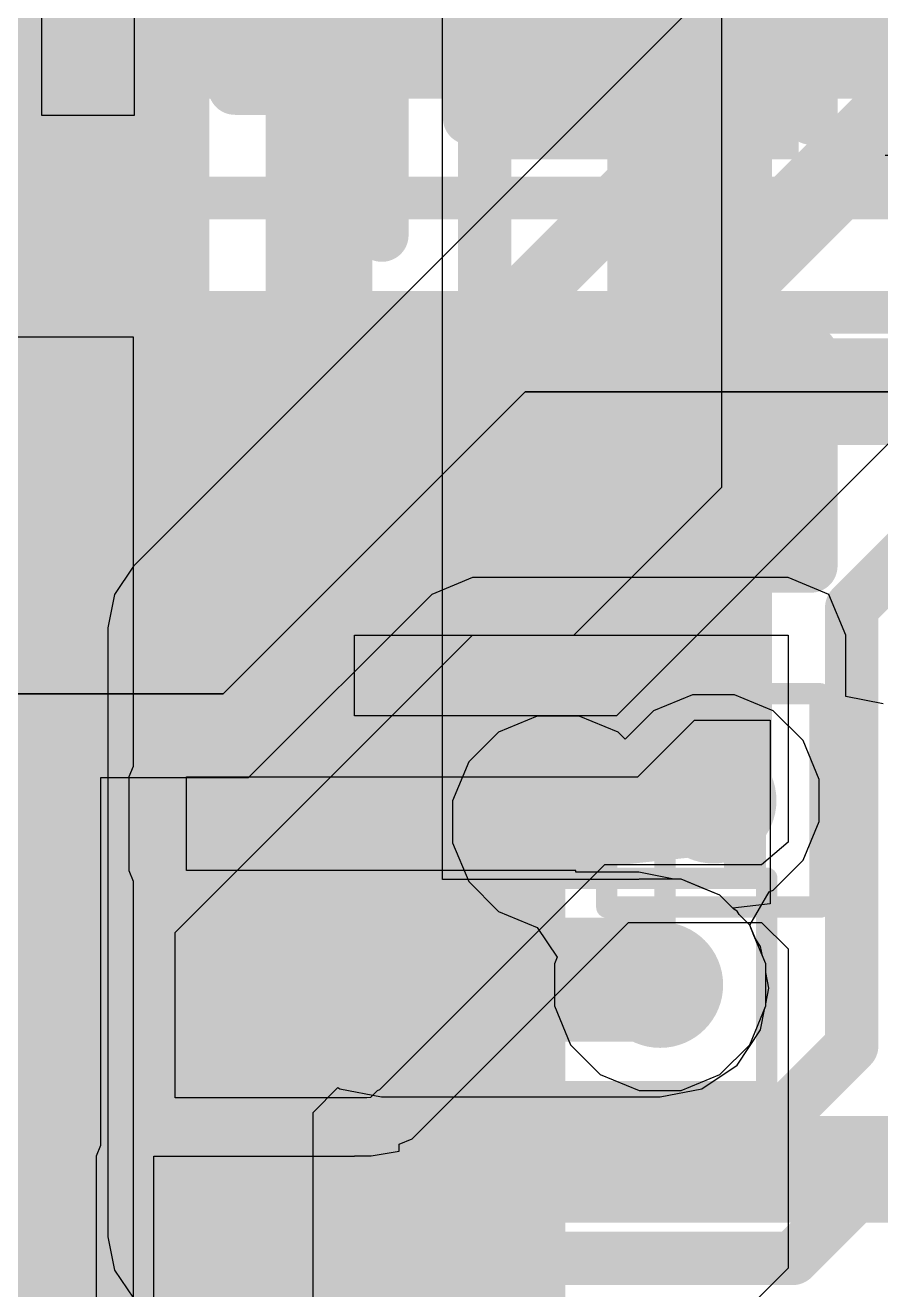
# Model space of a CAD drawing. Header units: inches. Extents: x -6 to 284, y -12 to 154.
# Drawn here: x 42.053 to 44.09, y 0.386 to 3.397 of the extents above; entities that cross this region are included whole.
import ezdxf

# ---------------------------------------------------------------- set-up
doc = ezdxf.new("R2010")
doc.units = ezdxf.units.IN
for name, color, linetype in [('Bottom Layer', 5, 'Continuous'), ('Bottom Overlay', 54, 'Continuous'), ('Bottom Paste', 16, 'Continuous'), ('Bottom Solder', 6, 'Continuous'), ('Drill Drawing', 1, 'Continuous'), ('GND-1', 16, 'Continuous'), ('GND-2', 90, 'Continuous'), ('GND-3', 216, 'Continuous'), ('GND-4', 54, 'Continuous'), ('PWR-1', 156, 'Continuous'), ('PWR-2', 130, 'Continuous'), ('Signal L1', 76, 'Continuous'), ('Signal L2', 6, 'Continuous'), ('Top Layer', 1, 'Continuous'), ('Top Overlay', 2, 'Continuous'), ('Top Paste', 8, 'Continuous'), ('Top Solder', 216, 'Continuous'), ('Via Holes', 16, 'Continuous')]:
    doc.layers.add(name, color=color, linetype=linetype)

# ---------------------------------------------------------------- blocks, each defined once
blk = doc.blocks.new('68_QFN__7_7__B_120')
at = {"layer": 'Bottom Layer'}
for points in [[(-2.815, 2.815), (2.815, 2.815), (2.815, -2.815), (-2.815, -2.815)], [(-3.835, -0.59), (-3.035, -0.59), (-3.035, -0.81), (-3.835, -0.81)], [(-3.835, -0.94), (-3.035, -0.94), (-3.035, -1.16), (-3.835, -1.16)], [(-3.835, -1.29), (-3.035, -1.29), (-3.035, -1.51), (-3.835, -1.51)], [(-3.835, -1.64), (-3.035, -1.64), (-3.035, -1.86), (-3.835, -1.86)], [(-3.835, -1.99), (-3.035, -1.99), (-3.035, -2.21), (-3.835, -2.21)], [(-3.835, -2.34), (-3.035, -2.34), (-3.035, -2.56), (-3.835, -2.56)], [(-3.835, -2.69), (-3.035, -2.69), (-3.035, -2.91), (-3.835, -2.91)], [(-2.69, -3.035), (-2.69, -3.835), (-2.91, -3.835), (-2.91, -3.035)]]:
    blk.add_hatch(color=5, dxfattribs=at).paths.add_polyline_path(points)
at = {"layer": 'Bottom Paste'}
for points in [[(-3.835, -0.59), (-3.035, -0.59), (-3.035, -0.81), (-3.835, -0.81)], [(-3.835, -0.94), (-3.035, -0.94), (-3.035, -1.16), (-3.835, -1.16)], [(-3.835, -1.29), (-3.035, -1.29), (-3.035, -1.51), (-3.835, -1.51)], [(-3.835, -1.64), (-3.035, -1.64), (-3.035, -1.86), (-3.835, -1.86)], [(-3.835, -1.99), (-3.035, -1.99), (-3.035, -2.21), (-3.835, -2.21)], [(-3.835, -2.34), (-3.035, -2.34), (-3.035, -2.56), (-3.835, -2.56)], [(-3.835, -2.69), (-3.035, -2.69), (-3.035, -2.91), (-3.835, -2.91)], [(-2.69, -3.035), (-2.69, -3.835), (-2.91, -3.835), (-2.91, -3.035)]]:
    blk.add_hatch(color=16, dxfattribs=at).paths.add_polyline_path(points)
at = {"layer": 'Bottom Solder'}
for points in [[(-2.9166, 2.9166), (2.9166, 2.9166), (2.9166, -2.9166), (-2.9166, -2.9166)], [(-3.9366, -0.4884), (-2.9334, -0.4884), (-2.9334, -0.9116), (-3.9366, -0.9116)], [(-3.9366, -0.8384), (-2.9334, -0.8384), (-2.9334, -1.2616), (-3.9366, -1.2616)], [(-3.9366, -1.1884), (-2.9334, -1.1884), (-2.9334, -1.6116), (-3.9366, -1.6116)], [(-3.9366, -1.5384), (-2.9334, -1.5384), (-2.9334, -1.9616), (-3.9366, -1.9616)], [(-3.9366, -1.8884), (-2.9334, -1.8884), (-2.9334, -2.3116), (-3.9366, -2.3116)], [(-3.9366, -2.2384), (-2.9334, -2.2384), (-2.9334, -2.6616), (-3.9366, -2.6616)], [(-3.9366, -2.5884), (-2.9334, -2.5884), (-2.9334, -3.0116), (-3.9366, -3.0116)], [(-2.5884, -2.9334), (-2.5884, -3.9366), (-3.0116, -3.9366), (-3.0116, -2.9334)], [(-2.2384, -2.9334), (-2.2384, -3.9366), (-2.6616, -3.9366), (-2.6616, -2.9334)]]:
    blk.add_hatch(color=6, dxfattribs=at).paths.add_polyline_path(points)
at = {"layer": 'Bottom Overlay'}
for points in [[(-4.1148, -2.667, 0.127, 0.127, 0), (-4.1148, -2.921, 0.127, 0.127, 0)], [(-3.9878, -2.794, 0.127, 0.127, 0), (-4.1148, -2.667, 0.127, 0.127, 0)], [(-3.9878, -2.794, 0.127, 0.127, 0), (-4.1148, -2.921, 0.127, 0.127, 0)], [(-3.5, -3.15, 0.127, 0.127, 0), (-3.5, -3.5, 0.127, 0.127, 0)], [(-3.15, -3.5, 0.127, 0.127, 0), (-3.5, -3.5, 0.127, 0.127, 0)]]:
    blk.add_lwpolyline(points, format="xyseb", dxfattribs=at)
for points in [[(-4.1466, -2.667, 0.0635, 0.0635, 1), (-4.0831, -2.667, 0.0635, 0.0635, 1)], [(-4.1466, -2.667, 0.0635, 0.0635, 1), (-4.0831, -2.667, 0.0635, 0.0635, 1)], [(-4.0195, -2.794, 0.0635, 0.0635, 1), (-3.956, -2.794, 0.0635, 0.0635, 1)], [(-4.0195, -2.794, 0.0635, 0.0635, 1), (-3.956, -2.794, 0.0635, 0.0635, 1)], [(-4.1466, -2.921, 0.0635, 0.0635, 1), (-4.0831, -2.921, 0.0635, 0.0635, 1)], [(-4.1466, -2.921, 0.0635, 0.0635, 1), (-4.0831, -2.921, 0.0635, 0.0635, 1)], [(-3.5318, -3.15, 0.0635, 0.0635, 1), (-3.4683, -3.15, 0.0635, 0.0635, 1)], [(-3.5318, -3.5, 0.0635, 0.0635, 1), (-3.4683, -3.5, 0.0635, 0.0635, 1)], [(-3.5318, -3.5, 0.0635, 0.0635, 1), (-3.4683, -3.5, 0.0635, 0.0635, 1)], [(-3.1817, -3.5, 0.0635, 0.0635, 1), (-3.1182, -3.5, 0.0635, 0.0635, 1)]]:
    blk.add_lwpolyline(points, format="xyseb", close=True, dxfattribs=at)
blk = doc.blocks.new('X322524MOB4SI__123')
at = {"layer": 'Top Layer'}
blk.add_hatch(color=1, dxfattribs=at).paths.add_polyline_path([(0.4, 1.45), (1.8, 1.45), (1.8, 0.25), (0.4, 0.25)])
at = {"layer": 'Top Paste'}
blk.add_hatch(color=8, dxfattribs=at).paths.add_polyline_path([(0.4, 1.45), (1.8, 1.45), (1.8, 0.25), (0.4, 0.25)])
at = {"layer": 'Top Solder'}
blk.add_hatch(color=216, dxfattribs=at).paths.add_polyline_path([(0.2984, 1.5516), (1.9016, 1.5516), (1.9016, 0.1484), (0.2984, 0.1484)])
blk = doc.blocks.new('R___0402_203')
at = {"layer": 'Top Layer'}
for points in [[(-0.6985, -0.3175), (-0.6985, 0.3175), (-0.2413, 0.3175), (-0.2413, -0.3175)], [(0.2413, -0.3175), (0.2413, 0.3175), (0.6985, 0.3175), (0.6985, -0.3175)]]:
    blk.add_hatch(color=1, dxfattribs=at).paths.add_polyline_path(points)
at = {"layer": 'Top Paste'}
for points in [[(-0.6985, -0.3175), (-0.6985, 0.3175), (-0.2413, 0.3175), (-0.2413, -0.3175)], [(0.2413, -0.3175), (0.2413, 0.3175), (0.6985, 0.3175), (0.6985, -0.3175)]]:
    blk.add_hatch(color=8, dxfattribs=at).paths.add_polyline_path(points)
at = {"layer": 'Top Solder'}
for points in [[(-0.7535, -0.3725), (-0.7535, 0.3725), (-0.1863, 0.3725), (-0.1863, -0.3725)], [(0.1863, -0.3725), (0.1863, 0.3725), (0.7535, 0.3725), (0.7535, -0.3725)]]:
    blk.add_hatch(color=216, dxfattribs=at).paths.add_polyline_path(points)
at = {"layer": 'Top Overlay'}
for points in [[(-0.7874, 0.4064, 0.127, 0.127, 0), (0.7874, 0.4064, 0.127, 0.127, 0)], [(-0.7874, -0.4064, 0.127, 0.127, 0), (-0.7874, 0.4064, 0.127, 0.127, 0)], [(0.7874, -0.4064, 0.127, 0.127, 0), (0.7874, 0.4064, 0.127, 0.127, 0)], [(-0.7874, -0.4064, 0.127, 0.127, 0), (0.7874, -0.4064, 0.127, 0.127, 0)], [(-0.8128, -0.4318, 0.00323, 0.00323, 0), (0.8128, -0.4318, 0.00323, 0.00323, 0)]]:
    blk.add_lwpolyline(points, format="xyseb", dxfattribs=at)
for points in [[(-0.8191, 0.4064, 0.0635, 0.0635, 1), (-0.7556, 0.4064, 0.0635, 0.0635, 1)], [(-0.8191, 0.4064, 0.0635, 0.0635, 1), (-0.7556, 0.4064, 0.0635, 0.0635, 1)], [(0.7556, 0.4064, 0.0635, 0.0635, 1), (0.8191, 0.4064, 0.0635, 0.0635, 1)], [(0.7556, 0.4064, 0.0635, 0.0635, 1), (0.8191, 0.4064, 0.0635, 0.0635, 1)], [(-0.8191, -0.4064, 0.0635, 0.0635, 1), (-0.7556, -0.4064, 0.0635, 0.0635, 1)], [(-0.8191, -0.4064, 0.0635, 0.0635, 1), (-0.7556, -0.4064, 0.0635, 0.0635, 1)], [(0.7556, -0.4064, 0.0635, 0.0635, 1), (0.8191, -0.4064, 0.0635, 0.0635, 1)], [(0.7556, -0.4064, 0.0635, 0.0635, 1), (0.8191, -0.4064, 0.0635, 0.0635, 1)], [(-0.8136, -0.4318, 0.00161, 0.00161, 1), (-0.812, -0.4318, 0.00161, 0.00161, 1)], [(0.812, -0.4318, 0.00161, 0.00161, 1), (0.8136, -0.4318, 0.00161, 0.00161, 1)]]:
    blk.add_lwpolyline(points, format="xyseb", close=True, dxfattribs=at)
blk = doc.blocks.new('C___0402_379')
at = {"layer": 'Top Layer'}
for points in [[(-0.6985, -0.3175), (-0.6985, 0.3175), (-0.2413, 0.3175), (-0.2413, -0.3175)], [(0.2413, -0.3175), (0.2413, 0.3175), (0.6985, 0.3175), (0.6985, -0.3175)]]:
    blk.add_hatch(color=1, dxfattribs=at).paths.add_polyline_path(points)
at = {"layer": 'Top Paste'}
for points in [[(-0.6985, -0.3175), (-0.6985, 0.3175), (-0.2413, 0.3175), (-0.2413, -0.3175)], [(0.2413, -0.3175), (0.2413, 0.3175), (0.6985, 0.3175), (0.6985, -0.3175)]]:
    blk.add_hatch(color=8, dxfattribs=at).paths.add_polyline_path(points)
at = {"layer": 'Top Solder'}
for points in [[(-0.7585, -0.3775), (-0.7585, 0.3775), (-0.1813, 0.3775), (-0.1813, -0.3775)], [(0.1813, -0.3775), (0.1813, 0.3775), (0.7585, 0.3775), (0.7585, -0.3775)]]:
    blk.add_hatch(color=216, dxfattribs=at).paths.add_polyline_path(points)
at = {"layer": 'Top Overlay'}
for points in [[(-0.7874, 0.4064, 0.127, 0.127, 0), (-0.7874, -0.4064, 0.127, 0.127, 0)], [(-0.7874, 0.4064, 0.127, 0.127, 0), (-0.2794, 0.4064, 0.127, 0.127, 0)], [(0.2794, 0.4064, 0.127, 0.127, 0), (0.7874, 0.4064, 0.127, 0.127, 0)], [(0.7874, 0.4064, 0.127, 0.127, 0), (0.7874, -0.4064, 0.127, 0.127, 0)], [(-0.7874, -0.4064, 0.127, 0.127, 0), (-0.2794, -0.4064, 0.127, 0.127, 0)], [(0.2794, -0.4064, 0.127, 0.127, 0), (0.7874, -0.4064, 0.127, 0.127, 0)]]:
    blk.add_lwpolyline(points, format="xyseb", dxfattribs=at)
for points in [[(-0.8191, 0.4064, 0.0635, 0.0635, 1), (-0.7556, 0.4064, 0.0635, 0.0635, 1)], [(-0.8191, 0.4064, 0.0635, 0.0635, 1), (-0.7556, 0.4064, 0.0635, 0.0635, 1)], [(-0.3111, 0.4064, 0.0635, 0.0635, 1), (-0.2477, 0.4064, 0.0635, 0.0635, 1)], [(0.2477, 0.4064, 0.0635, 0.0635, 1), (0.3111, 0.4064, 0.0635, 0.0635, 1)], [(0.7556, 0.4064, 0.0635, 0.0635, 1), (0.8191, 0.4064, 0.0635, 0.0635, 1)], [(0.7556, 0.4064, 0.0635, 0.0635, 1), (0.8191, 0.4064, 0.0635, 0.0635, 1)], [(-0.8191, -0.4064, 0.0635, 0.0635, 1), (-0.7556, -0.4064, 0.0635, 0.0635, 1)], [(-0.8191, -0.4064, 0.0635, 0.0635, 1), (-0.7556, -0.4064, 0.0635, 0.0635, 1)], [(-0.3111, -0.4064, 0.0635, 0.0635, 1), (-0.2477, -0.4064, 0.0635, 0.0635, 1)], [(0.2477, -0.4064, 0.0635, 0.0635, 1), (0.3111, -0.4064, 0.0635, 0.0635, 1)], [(0.7556, -0.4064, 0.0635, 0.0635, 1), (0.8191, -0.4064, 0.0635, 0.0635, 1)], [(0.7556, -0.4064, 0.0635, 0.0635, 1), (0.8191, -0.4064, 0.0635, 0.0635, 1)]]:
    blk.add_lwpolyline(points, format="xyseb", close=True, dxfattribs=at)
blk = doc.blocks.new('C___0402_469')
at = {"layer": 'Top Layer'}
for points in [[(-0.6985, -0.3175), (-0.6985, 0.3175), (-0.2413, 0.3175), (-0.2413, -0.3175)], [(0.2413, -0.3175), (0.2413, 0.3175), (0.6985, 0.3175), (0.6985, -0.3175)]]:
    blk.add_hatch(color=1, dxfattribs=at).paths.add_polyline_path(points)
at = {"layer": 'Top Paste'}
for points in [[(-0.6985, -0.3175), (-0.6985, 0.3175), (-0.2413, 0.3175), (-0.2413, -0.3175)], [(0.2413, -0.3175), (0.2413, 0.3175), (0.6985, 0.3175), (0.6985, -0.3175)]]:
    blk.add_hatch(color=8, dxfattribs=at).paths.add_polyline_path(points)
at = {"layer": 'Top Solder'}
for points in [[(-0.7585, -0.3775), (-0.7585, 0.3775), (-0.1813, 0.3775), (-0.1813, -0.3775)], [(0.1813, -0.3775), (0.1813, 0.3775), (0.7585, 0.3775), (0.7585, -0.3775)]]:
    blk.add_hatch(color=216, dxfattribs=at).paths.add_polyline_path(points)
at = {"layer": 'Top Overlay'}
for points in [[(-0.7874, -0.4064, 0.127, 0.127, 0), (-0.7874, 0.4064, 0.127, 0.127, 0)], [(-0.7874, 0.4064, 0.127, 0.127, 0), (-0.2794, 0.4064, 0.127, 0.127, 0)], [(0.2794, 0.4064, 0.127, 0.127, 0), (0.7874, 0.4064, 0.127, 0.127, 0)], [(0.7874, -0.4064, 0.127, 0.127, 0), (0.7874, 0.4064, 0.127, 0.127, 0)], [(-0.7874, -0.4064, 0.127, 0.127, 0), (-0.2794, -0.4064, 0.127, 0.127, 0)], [(0.2794, -0.4064, 0.127, 0.127, 0), (0.7874, -0.4064, 0.127, 0.127, 0)]]:
    blk.add_lwpolyline(points, format="xyseb", dxfattribs=at)
for points in [[(-0.8191, 0.4064, 0.0635, 0.0635, 1), (-0.7556, 0.4064, 0.0635, 0.0635, 1)], [(-0.8191, 0.4064, 0.0635, 0.0635, 1), (-0.7556, 0.4064, 0.0635, 0.0635, 1)], [(-0.3111, 0.4064, 0.0635, 0.0635, 1), (-0.2477, 0.4064, 0.0635, 0.0635, 1)], [(0.2477, 0.4064, 0.0635, 0.0635, 1), (0.3111, 0.4064, 0.0635, 0.0635, 1)], [(0.7556, 0.4064, 0.0635, 0.0635, 1), (0.8191, 0.4064, 0.0635, 0.0635, 1)], [(0.7556, 0.4064, 0.0635, 0.0635, 1), (0.8191, 0.4064, 0.0635, 0.0635, 1)], [(-0.8191, -0.4064, 0.0635, 0.0635, 1), (-0.7556, -0.4064, 0.0635, 0.0635, 1)], [(-0.8191, -0.4064, 0.0635, 0.0635, 1), (-0.7556, -0.4064, 0.0635, 0.0635, 1)], [(-0.3111, -0.4064, 0.0635, 0.0635, 1), (-0.2477, -0.4064, 0.0635, 0.0635, 1)], [(0.2477, -0.4064, 0.0635, 0.0635, 1), (0.3111, -0.4064, 0.0635, 0.0635, 1)], [(0.7556, -0.4064, 0.0635, 0.0635, 1), (0.8191, -0.4064, 0.0635, 0.0635, 1)], [(0.7556, -0.4064, 0.0635, 0.0635, 1), (0.8191, -0.4064, 0.0635, 0.0635, 1)]]:
    blk.add_lwpolyline(points, format="xyseb", close=True, dxfattribs=at)

msp = doc.modelspace()

# ---------------------------------------------------------------- hatches: boundary and pattern name
at = {"layer": 'Bottom Layer'}
msp.add_hatch(color=5, dxfattribs=at).paths.add_polyline_path([(43.7167, 1.3584), (43.8165, 1.3584), (43.8165, 1.742), (43.7167, 1.742)])
h = msp.add_hatch(color=5, dxfattribs=at)
edge = h.paths.add_edge_path()
edge.add_arc((43.6918, 1.5508), 0.15, 0, 360)
h = msp.add_hatch(color=5, dxfattribs=at)
edge = h.paths.add_edge_path()
edge.add_arc((43.3223, 1.5), 0.15, 0, 360)
h = msp.add_hatch(color=5, dxfattribs=at)
edge = h.paths.add_edge_path()
edge.add_arc((43.5648, 1.1117), 0.15, 0, 360)
at = {"layer": 'GND-1'}
h = msp.add_hatch(color=16, dxfattribs=at)
edge = h.paths.add_edge_path()
edge.add_arc((43.6918, 1.5508), 0.15, 0, 360)
h = msp.add_hatch(color=16, dxfattribs=at)
edge = h.paths.add_edge_path()
edge.add_arc((43.3223, 1.5), 0.15, 0, 360)
h = msp.add_hatch(color=16, dxfattribs=at)
edge = h.paths.add_edge_path()
edge.add_arc((43.5648, 1.1117), 0.15, 0, 360)
at = {"layer": 'GND-2'}
h = msp.add_hatch(color=90, dxfattribs=at)
edge = h.paths.add_edge_path()
edge.add_arc((43.6918, 1.5508), 0.15, 0, 360)
h = msp.add_hatch(color=90, dxfattribs=at)
edge = h.paths.add_edge_path()
edge.add_arc((43.3223, 1.5), 0.15, 0, 360)
h = msp.add_hatch(color=90, dxfattribs=at)
edge = h.paths.add_edge_path()
edge.add_arc((43.5648, 1.1117), 0.15, 0, 360)
at = {"layer": 'GND-3'}
h = msp.add_hatch(color=216, dxfattribs=at)
edge = h.paths.add_edge_path()
edge.add_arc((43.6918, 1.5508), 0.15, 0, 360)
h = msp.add_hatch(color=216, dxfattribs=at)
edge = h.paths.add_edge_path()
edge.add_arc((43.3223, 1.5), 0.15, 0, 360)
h = msp.add_hatch(color=216, dxfattribs=at)
edge = h.paths.add_edge_path()
edge.add_arc((43.5648, 1.1117), 0.15, 0, 360)
at = {"layer": 'GND-4'}
h = msp.add_hatch(color=54, dxfattribs=at)
edge = h.paths.add_edge_path()
edge.add_arc((43.6918, 1.5508), 0.15, 0, 360)
h = msp.add_hatch(color=54, dxfattribs=at)
edge = h.paths.add_edge_path()
edge.add_arc((43.3223, 1.5), 0.15, 0, 360)
h = msp.add_hatch(color=54, dxfattribs=at)
edge = h.paths.add_edge_path()
edge.add_arc((43.5648, 1.1117), 0.15, 0, 360)
at = {"layer": 'PWR-1'}
h = msp.add_hatch(color=156, dxfattribs=at)
edge = h.paths.add_edge_path()
edge.add_arc((43.6918, 1.5508), 0.15, 0, 360)
h = msp.add_hatch(color=156, dxfattribs=at)
edge = h.paths.add_edge_path()
edge.add_arc((43.3223, 1.5), 0.15, 0, 360)
h = msp.add_hatch(color=156, dxfattribs=at)
edge = h.paths.add_edge_path()
edge.add_arc((43.5648, 1.1117), 0.15, 0, 360)
at = {"layer": 'PWR-2'}
for points in [[(43.3951, 1.556), (43.6664, 1.556), (43.6664, 2.2182), (43.3951, 2.2182)], [(43.2982, 1.3794), (43.6727, 1.4187), (43.6268, 1.8547), (43.2524, 1.8153)]]:
    msp.add_hatch(color=130, dxfattribs=at).paths.add_polyline_path(points)
h = msp.add_hatch(color=130, dxfattribs=at)
edge = h.paths.add_edge_path()
edge.add_arc((43.6918, 1.5508), 0.15, 0, 360)
h = msp.add_hatch(color=130, dxfattribs=at)
edge = h.paths.add_edge_path()
edge.add_arc((43.3223, 1.5), 0.15, 0, 360)
h = msp.add_hatch(color=130, dxfattribs=at)
edge = h.paths.add_edge_path()
edge.add_arc((43.5648, 1.1117), 0.15, 0, 360)
at = {"layer": 'Signal L1'}
h = msp.add_hatch(color=76, dxfattribs=at)
edge = h.paths.add_edge_path()
edge.add_arc((43.6918, 1.5508), 0.15, 0, 360)
h = msp.add_hatch(color=76, dxfattribs=at)
edge = h.paths.add_edge_path()
edge.add_arc((43.3223, 1.5), 0.15, 0, 360)
h = msp.add_hatch(color=76, dxfattribs=at)
edge = h.paths.add_edge_path()
edge.add_arc((43.5648, 1.1117), 0.15, 0, 360)
at = {"layer": 'Signal L2'}
h = msp.add_hatch(color=6, dxfattribs=at)
edge = h.paths.add_edge_path()
edge.add_arc((43.6918, 1.5508), 0.15, 0, 360)
h = msp.add_hatch(color=6, dxfattribs=at)
edge = h.paths.add_edge_path()
edge.add_arc((43.3223, 1.5), 0.15, 0, 360)
h = msp.add_hatch(color=6, dxfattribs=at)
edge = h.paths.add_edge_path()
edge.add_arc((43.5648, 1.1117), 0.15, 0, 360)
at = {"layer": 'Top Layer'}
h = msp.add_hatch(color=1, dxfattribs=at)
edge = h.paths.add_edge_path()
edge.add_arc((43.6918, 1.5508), 0.15, 0, 360)
h = msp.add_hatch(color=1, dxfattribs=at)
edge = h.paths.add_edge_path()
edge.add_arc((43.3223, 1.5), 0.15, 0, 360)
h = msp.add_hatch(color=1, dxfattribs=at)
edge = h.paths.add_edge_path()
edge.add_arc((43.5648, 1.1117), 0.15, 0, 360)
at = {"layer": 'Via Holes'}
h = msp.add_hatch(color=7, dxfattribs=at)
edge = h.paths.add_edge_path()
edge.add_arc((43.6918, 1.5508), 0.075, 0, 360)
h = msp.add_hatch(color=7, dxfattribs=at)
edge = h.paths.add_edge_path()
edge.add_arc((43.3223, 1.5), 0.075, 0, 360)
h = msp.add_hatch(color=7, dxfattribs=at)
edge = h.paths.add_edge_path()
edge.add_arc((43.5648, 1.1117), 0.075, 0, 360)

# ---------------------------------------------------------------- linework, layer by layer
at = {"layer": 'Bottom Layer'}
for p, q in [((43.7114, 2.2964), (43.7114, 4.0233)), ((42.3122, 3.6031), (42.3122, 3.1818)), ((42.0922, 3.1818), (42.0922, 3.5822)), ((42.3122, 3.1818), (42.0922, 3.1818)), ((40.5652, 2.6548), (42.3102, 2.6548)), ((42.3102, 2.6548), (42.3102, 1.632)), ((44.1192, 2.411), (43.4607, 1.7524)), ((43.3592, 1.9442), (43.7114, 2.2964)), ((42.8372, 1.7524), (42.8372, 1.9442)), ((42.8372, 1.9442), (43.3592, 1.9442)), ((43.4607, 1.7524), (42.8372, 1.7524)), ((43.5113, 1.6068), (43.6465, 1.742)), ((43.6465, 1.742), (43.8267, 1.742)), ((43.8267, 1.742), (43.8267, 1.3045)), ((42.3102, 1.632), (42.2998, 1.6068)), ((42.2998, 1.6068), (42.2998, 1.5795)), ((42.4373, 1.5795), (42.4373, 1.6068)), ((42.4373, 1.6068), (43.5113, 1.6068)), ((42.2998, 1.5795), (42.2998, 1.5794)), ((42.2998, 1.5794), (42.2998, 1.4111)), ((42.4372, 1.5794), (42.4373, 1.5795)), ((42.4372, 1.4111), (42.4372, 1.5794)), ((42.2998, 1.4111), (42.2998, 1.4111)), ((42.2998, 1.4111), (42.2998, 1.3838)), ((42.4372, 1.3838), (42.4372, 1.4111)), ((42.4372, 1.4111), (42.4372, 1.4111)), ((42.2998, 1.3838), (42.3102, 1.3585)), ((42.3102, 1.3585), (42.3102, 0.9098)), ((43.3642, 1.3838), (42.4372, 1.3838)), ((43.3642, 1.3799), (43.3642, 1.3838)), ((43.514, 1.3799), (43.3642, 1.3799)), ((43.5972, 1.3633), (43.514, 1.3799)), ((43.6148, 1.3633), (43.5972, 1.3633)), ((43.7073, 1.325), (43.6148, 1.3633)), ((43.7378, 1.2945), (43.7073, 1.325)), ((43.8267, 1.3045), (43.7378, 1.2945)), ((42.3102, 0.9098), (42.3102, -0.1179))]:
    msp.add_line(p, q, dxfattribs=at)
for points in [[(43.1467, 2.5933, 0.127, 0.127, 0), (43.1467, 4.1516, 0.127, 0.127, 0)], [(43.5026, 2.3648, 0.127, 0.127, 0), (43.5026, 4.0892, 0.127, 0.127, 0)], [(42.2487, 3.2283, 0.127, 0.127, 0), (42.2487, 3.6499, 0.127, 0.127, 0)], [(42.2022, 3.1818, 0.127, 0.127, 0), (42.2487, 3.2283, 0.127, 0.127, 0)], [(43.1002, 2.5468, 0.127, 0.127, 0), (43.1467, 2.5933, 0.127, 0.127, 0)], [(42.8372, 2.5468, 0.127, 0.127, 0), (43.1002, 2.5468, 0.127, 0.127, 0)], [(44.021, 2.0101, 0.127, 0.127, 0), (44.4547, 2.4438, 0.127, 0.127, 0)], [(43.3462, 2.2085, 0.127, 0.127, 0), (43.5026, 2.3648, 0.127, 0.127, 0)], [(42.8372, 2.1968, 0.127, 0.127, 0), (42.8489, 2.2085, 0.127, 0.127, 0)], [(42.8489, 2.2085, 0.127, 0.127, 0), (43.3462, 2.2085, 0.127, 0.127, 0)], [(44.021, 0.9662, 0.127, 0.127, 0), (44.021, 2.0101, 0.127, 0.127, 0)], [(42.8372, 1.1468, 0.2032, 0.2032, 0), (43.514, 1.1468, 0.2032, 0.2032, 0)], [(43.8262, 0.7714, 0.127, 0.127, 0), (44.021, 0.9662, 0.127, 0.127, 0)], [(43.8805, 0.4604, 0.127, 0.127, 0), (44.2587, 0.8386, 0.127, 0.127, 0)], [(42.8372, 0.7714, 0.127, 0.127, 0), (43.8262, 0.7714, 0.127, 0.127, 0)], [(42.8414, 0.4604, 0.127, 0.127, 0), (43.8805, 0.4604, 0.127, 0.127, 0)]]:
    msp.add_lwpolyline(points, format="xyseb", dxfattribs=at)
for points in [[(42.217, 3.2283, 0.0635, 0.0635, 1), (42.2805, 3.2283, 0.0635, 0.0635, 1)], [(42.217, 3.2283, 0.0635, 0.0635, 1), (42.2805, 3.2283, 0.0635, 0.0635, 1)], [(42.1705, 3.1818, 0.0635, 0.0635, 1), (42.234, 3.1818, 0.0635, 0.0635, 1)], [(43.115, 2.5933, 0.0635, 0.0635, 1), (43.1785, 2.5933, 0.0635, 0.0635, 1)], [(43.115, 2.5933, 0.0635, 0.0635, 1), (43.1785, 2.5933, 0.0635, 0.0635, 1)], [(42.8055, 2.5468, 0.0635, 0.0635, 1), (42.869, 2.5468, 0.0635, 0.0635, 1)], [(43.0685, 2.5468, 0.0635, 0.0635, 1), (43.132, 2.5468, 0.0635, 0.0635, 1)], [(43.0685, 2.5468, 0.0635, 0.0635, 1), (43.132, 2.5468, 0.0635, 0.0635, 1)], [(43.4708, 2.3648, 0.0635, 0.0635, 1), (43.5343, 2.3648, 0.0635, 0.0635, 1)], [(43.4708, 2.3648, 0.0635, 0.0635, 1), (43.5343, 2.3648, 0.0635, 0.0635, 1)], [(42.8055, 2.1968, 0.0635, 0.0635, 1), (42.869, 2.1968, 0.0635, 0.0635, 1)], [(42.8172, 2.2085, 0.0635, 0.0635, 1), (42.8807, 2.2085, 0.0635, 0.0635, 1)], [(42.8172, 2.2085, 0.0635, 0.0635, 1), (42.8807, 2.2085, 0.0635, 0.0635, 1)], [(43.3145, 2.2085, 0.0635, 0.0635, 1), (43.378, 2.2085, 0.0635, 0.0635, 1)], [(43.3145, 2.2085, 0.0635, 0.0635, 1), (43.378, 2.2085, 0.0635, 0.0635, 1)], [(43.9892, 2.0101, 0.0635, 0.0635, 1), (44.0527, 2.0101, 0.0635, 0.0635, 1)], [(43.9892, 2.0101, 0.0635, 0.0635, 1), (44.0527, 2.0101, 0.0635, 0.0635, 1)], [(42.7864, 1.1468, 0.1016, 0.1016, 1), (42.888, 1.1468, 0.1016, 0.1016, 1)], [(43.4632, 1.1468, 0.1016, 0.1016, 1), (43.5648, 1.1468, 0.1016, 0.1016, 1)], [(43.9892, 0.9662, 0.0635, 0.0635, 1), (44.0527, 0.9662, 0.0635, 0.0635, 1)], [(43.9892, 0.9662, 0.0635, 0.0635, 1), (44.0527, 0.9662, 0.0635, 0.0635, 1)], [(42.8055, 0.7714, 0.0635, 0.0635, 1), (42.869, 0.7714, 0.0635, 0.0635, 1)], [(43.7944, 0.7714, 0.0635, 0.0635, 1), (43.8579, 0.7714, 0.0635, 0.0635, 1)], [(43.7944, 0.7714, 0.0635, 0.0635, 1), (43.8579, 0.7714, 0.0635, 0.0635, 1)], [(42.8097, 0.4604, 0.0635, 0.0635, 1), (42.8732, 0.4604, 0.0635, 0.0635, 1)], [(43.8488, 0.4604, 0.0635, 0.0635, 1), (43.9123, 0.4604, 0.0635, 0.0635, 1)], [(43.8488, 0.4604, 0.0635, 0.0635, 1), (43.9123, 0.4604, 0.0635, 0.0635, 1)]]:
    msp.add_lwpolyline(points, format="xyseb", close=True, dxfattribs=at)
at = {"layer": 'Drill Drawing'}
for points in [[(43.4378, 1.8048, 0.0508, 0.0508, 0), (43.9458, 1.8048, 0.0508, 0.0508, 0)], [(43.4378, 1.2968, 0.0508, 0.0508, 0), (43.4378, 1.8048, 0.0508, 0.0508, 0)], [(43.9458, 1.2968, 0.0508, 0.0508, 0), (43.9458, 1.8048, 0.0508, 0.0508, 0)], [(43.0683, 1.754, 0.0508, 0.0508, 0), (43.5763, 1.754, 0.0508, 0.0508, 0)], [(43.0683, 1.246, 0.0508, 0.0508, 0), (43.0683, 1.754, 0.0508, 0.0508, 0)], [(43.5763, 1.246, 0.0508, 0.0508, 0), (43.5763, 1.754, 0.0508, 0.0508, 0)], [(43.3108, 1.3657, 0.0508, 0.0508, 0), (43.8188, 1.3657, 0.0508, 0.0508, 0)], [(43.3108, 0.8577, 0.0508, 0.0508, 0), (43.3108, 1.3657, 0.0508, 0.0508, 0)], [(43.8188, 0.8577, 0.0508, 0.0508, 0), (43.8188, 1.3657, 0.0508, 0.0508, 0)], [(43.4378, 1.2968, 0.0508, 0.0508, 0), (43.9458, 1.2968, 0.0508, 0.0508, 0)], [(43.0683, 1.246, 0.0508, 0.0508, 0), (43.5763, 1.246, 0.0508, 0.0508, 0)], [(43.3108, 0.8577, 0.0508, 0.0508, 0), (43.8188, 0.8577, 0.0508, 0.0508, 0)]]:
    msp.add_lwpolyline(points, format="xyseb", dxfattribs=at)
for points in [[(43.4251, 1.8048, 0.0254, 0.0254, 1), (43.4505, 1.8048, 0.0254, 0.0254, 1)], [(43.4251, 1.8048, 0.0254, 0.0254, 1), (43.4505, 1.8048, 0.0254, 0.0254, 1)], [(43.9331, 1.8048, 0.0254, 0.0254, 1), (43.9585, 1.8048, 0.0254, 0.0254, 1)], [(43.9331, 1.8048, 0.0254, 0.0254, 1), (43.9585, 1.8048, 0.0254, 0.0254, 1)], [(43.0556, 1.754, 0.0254, 0.0254, 1), (43.081, 1.754, 0.0254, 0.0254, 1)], [(43.0556, 1.754, 0.0254, 0.0254, 1), (43.081, 1.754, 0.0254, 0.0254, 1)], [(43.5636, 1.754, 0.0254, 0.0254, 1), (43.589, 1.754, 0.0254, 0.0254, 1)], [(43.5636, 1.754, 0.0254, 0.0254, 1), (43.589, 1.754, 0.0254, 0.0254, 1)], [(43.2981, 1.3657, 0.0254, 0.0254, 1), (43.3235, 1.3657, 0.0254, 0.0254, 1)], [(43.2981, 1.3657, 0.0254, 0.0254, 1), (43.3235, 1.3657, 0.0254, 0.0254, 1)], [(43.8061, 1.3657, 0.0254, 0.0254, 1), (43.8315, 1.3657, 0.0254, 0.0254, 1)], [(43.8061, 1.3657, 0.0254, 0.0254, 1), (43.8315, 1.3657, 0.0254, 0.0254, 1)], [(43.4251, 1.2968, 0.0254, 0.0254, 1), (43.4505, 1.2968, 0.0254, 0.0254, 1)], [(43.4251, 1.2968, 0.0254, 0.0254, 1), (43.4505, 1.2968, 0.0254, 0.0254, 1)], [(43.9331, 1.2968, 0.0254, 0.0254, 1), (43.9585, 1.2968, 0.0254, 0.0254, 1)], [(43.9331, 1.2968, 0.0254, 0.0254, 1), (43.9585, 1.2968, 0.0254, 0.0254, 1)], [(43.0556, 1.246, 0.0254, 0.0254, 1), (43.081, 1.246, 0.0254, 0.0254, 1)], [(43.0556, 1.246, 0.0254, 0.0254, 1), (43.081, 1.246, 0.0254, 0.0254, 1)], [(43.5636, 1.246, 0.0254, 0.0254, 1), (43.589, 1.246, 0.0254, 0.0254, 1)], [(43.5636, 1.246, 0.0254, 0.0254, 1), (43.589, 1.246, 0.0254, 0.0254, 1)], [(43.2981, 0.8577, 0.0254, 0.0254, 1), (43.3235, 0.8577, 0.0254, 0.0254, 1)], [(43.2981, 0.8577, 0.0254, 0.0254, 1), (43.3235, 0.8577, 0.0254, 0.0254, 1)], [(43.8061, 0.8577, 0.0254, 0.0254, 1), (43.8315, 0.8577, 0.0254, 0.0254, 1)], [(43.8061, 0.8577, 0.0254, 0.0254, 1), (43.8315, 0.8577, 0.0254, 0.0254, 1)]]:
    msp.add_lwpolyline(points, format="xyseb", close=True, dxfattribs=at)
at = {"layer": 'GND-1'}
for p, q in [((43.6417, 1.8024), (43.5493, 1.7641)), ((43.7418, 1.8024), (43.6417, 1.8024)), ((43.8343, 1.7641), (43.7418, 1.8024)), ((43.2722, 1.7516), (43.1797, 1.7133)), ((43.3723, 1.7516), (43.2722, 1.7516)), ((43.4648, 1.7133), (43.3723, 1.7516)), ((43.5493, 1.7641), (43.4816, 1.6964)), ((43.9051, 1.6933), (43.8343, 1.7641)), ((43.1797, 1.7133), (43.109, 1.6425)), ((43.4816, 1.6964), (43.4648, 1.7133)), ((43.9434, 1.6008), (43.9051, 1.6933)), ((43.109, 1.6425), (43.0707, 1.55)), ((43.9434, 1.5007), (43.9434, 1.6008)), ((43.0707, 1.55), (43.0707, 1.4499)), ((43.9051, 1.4083), (43.9434, 1.5007)), ((43.0707, 1.4499), (43.109, 1.3575)), ((43.8343, 1.3375), (43.9051, 1.4083)), ((43.109, 1.3575), (43.1797, 1.2867)), ((43.7781, 1.2542), (43.8246, 1.3335)), ((43.8246, 1.3335), (43.8343, 1.3375)), ((43.1797, 1.2867), (43.2722, 1.2484)), ((43.2722, 1.2484), (43.3197, 1.1774)), ((43.7883, 1.2295), (43.7781, 1.2542)), ((43.8164, 1.1618), (43.7883, 1.2295)), ((43.3197, 1.1774), (43.3132, 1.1618)), ((43.3132, 1.1618), (43.3132, 1.0617)), ((43.8164, 1.0617), (43.8164, 1.1618)), ((43.3132, 1.0617), (43.3515, 0.9692)), ((43.7781, 0.9692), (43.8164, 1.0617)), ((43.3515, 0.9692), (43.4223, 0.8984)), ((43.7073, 0.8984), (43.7781, 0.9692)), ((43.4223, 0.8984), (43.5147, 0.8601)), ((43.6148, 0.8601), (43.7073, 0.8984)), ((43.5147, 0.8601), (43.6148, 0.8601))]:
    msp.add_line(p, q, dxfattribs=at)
at = {"layer": 'GND-2'}
for p, q in [((43.6417, 1.8024), (43.5493, 1.7641)), ((43.7418, 1.8024), (43.6417, 1.8024)), ((43.8343, 1.7641), (43.7418, 1.8024)), ((43.2722, 1.7516), (43.1797, 1.7133)), ((43.3723, 1.7516), (43.2722, 1.7516)), ((43.4648, 1.7133), (43.3723, 1.7516)), ((43.5493, 1.7641), (43.4816, 1.6964)), ((43.9051, 1.6933), (43.8343, 1.7641)), ((43.1797, 1.7133), (43.109, 1.6425)), ((43.4816, 1.6964), (43.4648, 1.7133)), ((43.9434, 1.6008), (43.9051, 1.6933)), ((43.109, 1.6425), (43.0707, 1.55)), ((43.9434, 1.5007), (43.9434, 1.6008)), ((43.0707, 1.55), (43.0707, 1.4499)), ((43.9051, 1.4083), (43.9434, 1.5007)), ((43.0707, 1.4499), (43.109, 1.3575)), ((43.8343, 1.3375), (43.9051, 1.4083)), ((43.109, 1.3575), (43.1797, 1.2867)), ((43.7781, 1.2542), (43.8246, 1.3335)), ((43.8246, 1.3335), (43.8343, 1.3375)), ((43.1797, 1.2867), (43.2722, 1.2484)), ((43.2722, 1.2484), (43.3197, 1.1774)), ((43.7883, 1.2295), (43.7781, 1.2542)), ((43.8164, 1.1618), (43.7883, 1.2295)), ((43.3197, 1.1774), (43.3132, 1.1618)), ((43.3132, 1.1618), (43.3132, 1.0617)), ((43.8164, 1.0617), (43.8164, 1.1618)), ((43.3132, 1.0617), (43.3515, 0.9692)), ((43.7781, 0.9692), (43.8164, 1.0617)), ((43.3515, 0.9692), (43.4223, 0.8984)), ((43.7073, 0.8984), (43.7781, 0.9692)), ((43.4223, 0.8984), (43.5147, 0.8601)), ((43.6148, 0.8601), (43.7073, 0.8984)), ((43.5147, 0.8601), (43.6148, 0.8601))]:
    msp.add_line(p, q, dxfattribs=at)
at = {"layer": 'GND-3'}
for p, q in [((43.6417, 1.8024), (43.5493, 1.7641)), ((43.7418, 1.8024), (43.6417, 1.8024)), ((43.8343, 1.7641), (43.7418, 1.8024)), ((43.2722, 1.7516), (43.1797, 1.7133)), ((43.3723, 1.7516), (43.2722, 1.7516)), ((43.4648, 1.7133), (43.3723, 1.7516)), ((43.5493, 1.7641), (43.4816, 1.6964)), ((43.9051, 1.6933), (43.8343, 1.7641)), ((43.1797, 1.7133), (43.109, 1.6425)), ((43.4816, 1.6964), (43.4648, 1.7133)), ((43.9434, 1.6008), (43.9051, 1.6933)), ((43.109, 1.6425), (43.0707, 1.55)), ((43.9434, 1.5007), (43.9434, 1.6008)), ((43.0707, 1.55), (43.0707, 1.4499)), ((43.9051, 1.4083), (43.9434, 1.5007)), ((43.0707, 1.4499), (43.109, 1.3575)), ((43.8343, 1.3375), (43.9051, 1.4083)), ((43.109, 1.3575), (43.1797, 1.2867)), ((43.7781, 1.2542), (43.8246, 1.3335)), ((43.8246, 1.3335), (43.8343, 1.3375)), ((43.1797, 1.2867), (43.2722, 1.2484)), ((43.2722, 1.2484), (43.3197, 1.1774)), ((43.7883, 1.2295), (43.7781, 1.2542)), ((43.8164, 1.1618), (43.7883, 1.2295)), ((43.3197, 1.1774), (43.3132, 1.1618)), ((43.3132, 1.1618), (43.3132, 1.0617)), ((43.8164, 1.0617), (43.8164, 1.1618)), ((43.3132, 1.0617), (43.3515, 0.9692)), ((43.7781, 0.9692), (43.8164, 1.0617)), ((43.3515, 0.9692), (43.4223, 0.8984)), ((43.7073, 0.8984), (43.7781, 0.9692)), ((43.4223, 0.8984), (43.5147, 0.8601)), ((43.6148, 0.8601), (43.7073, 0.8984)), ((43.5147, 0.8601), (43.6148, 0.8601))]:
    msp.add_line(p, q, dxfattribs=at)
at = {"layer": 'GND-4'}
for p, q in [((43.6417, 1.8024), (43.5493, 1.7641)), ((43.7418, 1.8024), (43.6417, 1.8024)), ((43.8343, 1.7641), (43.7418, 1.8024)), ((43.2722, 1.7516), (43.1797, 1.7133)), ((43.3723, 1.7516), (43.2722, 1.7516)), ((43.4648, 1.7133), (43.3723, 1.7516)), ((43.5493, 1.7641), (43.4816, 1.6964)), ((43.9051, 1.6933), (43.8343, 1.7641)), ((43.1797, 1.7133), (43.109, 1.6425)), ((43.4816, 1.6964), (43.4648, 1.7133)), ((43.9434, 1.6008), (43.9051, 1.6933)), ((43.109, 1.6425), (43.0707, 1.55)), ((43.9434, 1.5007), (43.9434, 1.6008)), ((43.0707, 1.55), (43.0707, 1.4499)), ((43.9051, 1.4083), (43.9434, 1.5007)), ((43.0707, 1.4499), (43.109, 1.3575)), ((43.8343, 1.3375), (43.9051, 1.4083)), ((43.109, 1.3575), (43.1797, 1.2867)), ((43.7781, 1.2542), (43.8246, 1.3335)), ((43.8246, 1.3335), (43.8343, 1.3375)), ((43.1797, 1.2867), (43.2722, 1.2484)), ((43.2722, 1.2484), (43.3197, 1.1774)), ((43.7883, 1.2295), (43.7781, 1.2542)), ((43.8164, 1.1618), (43.7883, 1.2295)), ((43.3197, 1.1774), (43.3132, 1.1618)), ((43.3132, 1.1618), (43.3132, 1.0617)), ((43.8164, 1.0617), (43.8164, 1.1618)), ((43.3132, 1.0617), (43.3515, 0.9692)), ((43.7781, 0.9692), (43.8164, 1.0617)), ((43.3515, 0.9692), (43.4223, 0.8984)), ((43.7073, 0.8984), (43.7781, 0.9692)), ((43.4223, 0.8984), (43.5147, 0.8601)), ((43.6148, 0.8601), (43.7073, 0.8984)), ((43.5147, 0.8601), (43.6148, 0.8601))]:
    msp.add_line(p, q, dxfattribs=at)
at = {"layer": 'PWR-1'}
for p, q in [((45.1726, 4.9708), (42.3105, 2.1087)), ((42.3105, 2.1087), (42.2656, 2.0415)), ((42.2656, 2.0415), (42.2499, 1.9622)), ((42.2499, 1.9622), (42.2499, 1.9622)), ((42.2499, 1.9622), (42.2499, 0.5121)), ((42.2499, 0.5121), (42.2499, 0.5121)), ((42.2499, 0.5121), (42.2656, 0.4328)), ((42.2656, 0.4328), (42.3105, 0.3656))]:
    msp.add_line(p, q, dxfattribs=at)
for points in [[(42.457, 1.9622, 0.1524, 0.1524, 0), (45.4215, 4.9266, 0.1524, 0.1524, 0)], [(42.8214, 1.8768, 0.2032, 0.2032, 0), (45.7781, 4.8335, 0.2032, 0.2032, 0)], [(42.457, 0.5121, 0.1524, 0.1524, 0), (42.457, 1.9622, 0.1524, 0.1524, 0)], [(42.8214, 1.3635, 0.2032, 0.2032, 0), (42.8214, 1.8768, 0.2032, 0.2032, 0)], [(42.8214, 1.3635, 0.2032, 0.2032, 0), (43.0478, 1.1371, 0.2032, 0.2032, 0)], [(43.0478, 1.1371, 0.2032, 0.2032, 0), (43.514, 1.1371, 0.2032, 0.2032, 0)], [(42.457, 0.5121, 0.1524, 0.1524, 0), (42.8642, 0.105, 0.1524, 0.1524, 0)]]:
    msp.add_lwpolyline(points, format="xyseb", dxfattribs=at)
for points in [[(42.4189, 1.9622, 0.0762, 0.0762, 1), (42.4951, 1.9622, 0.0762, 0.0762, 1)], [(42.4189, 1.9622, 0.0762, 0.0762, 1), (42.4951, 1.9622, 0.0762, 0.0762, 1)], [(42.7706, 1.8768, 0.1016, 0.1016, 1), (42.8722, 1.8768, 0.1016, 0.1016, 1)], [(42.7706, 1.8768, 0.1016, 0.1016, 1), (42.8722, 1.8768, 0.1016, 0.1016, 1)], [(42.7706, 1.3635, 0.1016, 0.1016, 1), (42.8722, 1.3635, 0.1016, 0.1016, 1)], [(42.7706, 1.3635, 0.1016, 0.1016, 1), (42.8722, 1.3635, 0.1016, 0.1016, 1)], [(42.997, 1.1371, 0.1016, 0.1016, 1), (43.0986, 1.1371, 0.1016, 0.1016, 1)], [(42.997, 1.1371, 0.1016, 0.1016, 1), (43.0986, 1.1371, 0.1016, 0.1016, 1)], [(43.4632, 1.1371, 0.1016, 0.1016, 1), (43.5648, 1.1371, 0.1016, 0.1016, 1)], [(42.4189, 0.5121, 0.0762, 0.0762, 1), (42.4951, 0.5121, 0.0762, 0.0762, 1)], [(42.4189, 0.5121, 0.0762, 0.0762, 1), (42.4951, 0.5121, 0.0762, 0.0762, 1)]]:
    msp.add_lwpolyline(points, format="xyseb", close=True, dxfattribs=at)
at = {"layer": 'PWR-2'}
for p, q in [((43.0468, 1.3627), (43.0468, 4.5509)), ((43.5133, 1.3627), (43.0468, 1.3627)), ((43.5147, 1.3633), (43.5133, 1.3627)), ((43.6148, 1.3633), (43.5147, 1.3633)), ((43.6637, 1.343), (43.6148, 1.3633)), ((43.6639, 1.343), (43.6637, 1.343)), ((43.664, 1.3429), (43.6639, 1.343)), ((43.7073, 1.325), (43.664, 1.3429)), ((43.7404, 1.2919), (43.7073, 1.325)), ((43.7479, 1.2869), (43.7404, 1.2919)), ((43.7529, 1.2794), (43.7479, 1.2869)), ((43.7781, 1.2542), (43.7529, 1.2794)), ((43.7917, 1.2213), (43.7781, 1.2542)), ((43.804, 1.2029), (43.7917, 1.2213)), ((43.8084, 1.1811), (43.804, 1.2029)), ((43.8164, 1.1618), (43.8084, 1.1811)), ((43.8164, 1.1408), (43.8164, 1.1618)), ((43.8238, 1.1037), (43.8164, 1.1408)), ((43.8164, 1.0667), (43.8238, 1.1037)), ((43.804, 1.0046), (43.8145, 1.057)), ((43.8145, 1.057), (43.8164, 1.0617)), ((43.8164, 1.0617), (43.8164, 1.0667)), ((43.7479, 0.9206), (43.804, 1.0046)), ((43.6639, 0.8645), (43.7479, 0.9206)), ((42.7383, 0.8081), (42.7975, 0.8673)), ((42.7975, 0.8673), (42.8018, 0.8645)), ((42.8018, 0.8645), (42.9009, 0.8448)), ((42.9009, 0.8448), (43.5648, 0.8448)), ((43.5648, 0.8448), (43.6639, 0.8645)), ((42.7383, -1.6535), (42.7383, 0.8081))]:
    msp.add_line(p, q, dxfattribs=at)
for points in [[(42.7521, 1.2525, 0.254, 0.254, 0), (42.7521, 4.5312, 0.254, 0.254, 0)], [(43.641, 2.3108, 0.381, 0.381, 0), (43.641, 4.2311, 0.381, 0.381, 0)], [(42.2874, -3.8414, 0.254, 0.254, 0), (42.2874, 4.2225, 0.254, 0.254, 0)], [(43.3951, 2.0739, 0.381, 0.381, 0), (43.632, 2.3108, 0.381, 0.381, 0)], [(43.632, 2.3108, 0.381, 0.381, 0), (43.632, 2.3198, 0.381, 0.381, 0)], [(43.641, 1.6068, 0.381, 0.381, 0), (43.641, 2.3108, 0.381, 0.381, 0)], [(43.3951, 1.5852, 0.381, 0.381, 0), (43.3951, 2.0739, 0.381, 0.381, 0)], [(42.7521, 1.2525, 0.254, 0.254, 0), (42.9009, 1.1037, 0.254, 0.254, 0)], [(42.9009, 1.1037, 0.254, 0.254, 0), (43.5648, 1.1037, 0.254, 0.254, 0)]]:
    msp.add_lwpolyline(points, format="xyseb", dxfattribs=at)
for points in [[(43.5368, 2.3198, 0.1905, 0.1905, 1), (43.7273, 2.3198, 0.1905, 0.1905, 1)], [(43.5368, 2.3108, 0.1905, 0.1905, 1), (43.7273, 2.3108, 0.1905, 0.1905, 1)], [(43.5368, 2.3108, 0.1905, 0.1905, 1), (43.7273, 2.3108, 0.1905, 0.1905, 1)], [(43.5457, 2.3108, 0.1905, 0.1905, 1), (43.7362, 2.3108, 0.1905, 0.1905, 1)], [(43.5457, 2.3108, 0.1905, 0.1905, 1), (43.7362, 2.3108, 0.1905, 0.1905, 1)], [(43.2998, 2.0739, 0.1905, 0.1905, 1), (43.4903, 2.0739, 0.1905, 0.1905, 1)], [(43.2998, 2.0739, 0.1905, 0.1905, 1), (43.4903, 2.0739, 0.1905, 0.1905, 1)], [(43.5457, 1.6068, 0.1905, 0.1905, 1), (43.7362, 1.6068, 0.1905, 0.1905, 1)], [(43.2998, 1.5852, 0.1905, 0.1905, 1), (43.4903, 1.5852, 0.1905, 0.1905, 1)], [(42.6886, 1.2525, 0.127, 0.127, 1), (42.8156, 1.2525, 0.127, 0.127, 1)], [(42.6886, 1.2525, 0.127, 0.127, 1), (42.8156, 1.2525, 0.127, 0.127, 1)], [(42.8374, 1.1037, 0.127, 0.127, 1), (42.9644, 1.1037, 0.127, 0.127, 1)], [(42.8374, 1.1037, 0.127, 0.127, 1), (42.9644, 1.1037, 0.127, 0.127, 1)], [(43.5013, 1.1037, 0.127, 0.127, 1), (43.6283, 1.1037, 0.127, 0.127, 1)]]:
    msp.add_lwpolyline(points, format="xyseb", close=True, dxfattribs=at)
at = {"layer": 'Signal L1'}
for points in [[(35.7818, 2.9853, 0.1016, 0.1016, 0), (47.9545, 2.9853, 0.1016, 0.1016, 0)], [(34.1684, 2.7133, 0.1016, 0.1016, 0), (49.894, 2.7133, 0.1016, 0.1016, 0)], [(34.1684, 2.4593, 0.1016, 0.1016, 0), (49.8612, 2.4593, 0.1016, 0.1016, 0)], [(41.9367, 0.2115, 0.254, 0.254, -0.414214), (42.3975, 0.6723, 0.254, 0.254, 0)], [(42.3975, 0.6723, 0.254, 0.254, 0), (45.5556, 0.6723, 0.254, 0.254, 0)]]:
    msp.add_lwpolyline(points, format="xyseb", dxfattribs=at)
msp.add_lwpolyline([(42.334, 0.6723, 0.127, 0.127, 1), (42.461, 0.6723, 0.127, 0.127, 1)], format="xyseb", close=True, dxfattribs=at)
msp.add_lwpolyline([(42.334, 0.6723, 0.127, 0.127, 1), (42.461, 0.6723, 0.127, 0.127, 1)], format="xyseb", close=True, dxfattribs=at)
at = {"layer": 'Signal L2'}
for points in [[(41.3135, 4.2312, 0.1041, 0.1041, 0), (42.2711, 3.2736, 0.1041, 0.1041, 0)], [(42.2711, 3.2736, 0.1041, 0.1041, 0), (49.3129, 3.2736, 0.1041, 0.1041, 0)]]:
    msp.add_lwpolyline(points, format="xyseb", dxfattribs=at)
msp.add_lwpolyline([(42.2451, 3.2736, 0.0521, 0.0521, 1), (42.2972, 3.2736, 0.0521, 0.0521, 1)], format="xyseb", close=True, dxfattribs=at)
msp.add_lwpolyline([(42.2451, 3.2736, 0.0521, 0.0521, 1), (42.2972, 3.2736, 0.0521, 0.0521, 1)], format="xyseb", close=True, dxfattribs=at)
at = {"layer": 'Top Layer'}
for p, q in [((43.2431, 2.5238), (42.5239, 1.8046)), ((42.5239, 1.8046), (43.2431, 2.5238)), ((45.8274, 2.5238), (43.2431, 2.5238)), ((43.2431, 2.5238), (45.8274, 2.5238)), ((43.118, 2.0816), (43.0208, 2.0414)), ((43.8693, 2.0816), (43.118, 2.0816)), ((43.9665, 2.0414), (43.8693, 2.0816)), ((43.0208, 2.0414), (42.5839, 1.6045)), ((43.0208, 2.0414), (43.0208, 2.0414)), ((44.0068, 1.9442), (43.9665, 2.0414)), ((42.41, 1.2362), (43.118, 1.9442)), ((43.118, 1.9442), (43.8693, 1.9442)), ((43.8693, 1.9442), (43.8693, 1.4512)), ((44.0068, 1.7987), (44.0068, 1.9442)), ((42.5239, 1.8046), (39.5162, 1.8046)), ((39.5162, 1.8046), (42.5239, 1.8046)), ((44.0957, 1.7811), (44.0068, 1.7987)), ((42.5839, 1.6045), (42.2322, 1.6045)), ((42.2322, 1.6045), (42.2322, 0.7294)), ((43.8693, 1.4512), (43.8064, 1.3979)), ((43.4323, 1.3979), (42.8962, 0.8618)), ((43.4892, 1.3979), (43.4323, 1.3979)), ((43.8064, 1.3979), (43.4892, 1.3979)), ((43.4892, 1.3979), (43.4892, 1.3979)), ((43.4892, 1.3979), (43.4892, 1.3979)), ((43.8064, 1.3979), (43.8064, 1.3979)), ((42.41, 0.8425), (42.41, 1.2362)), ((42.9741, 0.7453), (43.4892, 1.2604)), ((43.4892, 1.2604), (43.8064, 1.2604)), ((43.8064, 1.2604), (43.8693, 1.1975)), ((43.8693, 1.1975), (43.8693, 0.4372)), ((42.8751, 0.8439), (42.8662, 0.8425)), ((42.8908, 0.8595), (42.8751, 0.8439)), ((42.8962, 0.8618), (42.8908, 0.8595)), ((42.8379, 0.8425), (42.41, 0.8425)), ((42.8662, 0.8425), (42.8379, 0.8425)), ((42.8379, 0.8425), (42.8379, 0.8425)), ((42.8379, 0.8425), (42.8379, 0.8425)), ((42.2322, 0.7294), (42.2217, 0.7042)), ((42.9434, 0.7325), (42.9741, 0.7453)), ((42.9434, 0.7155), (42.9434, 0.7325)), ((42.9741, 0.7453), (42.9741, 0.7453)), ((42.2217, 0.7042), (42.2217, -0.5022)), ((42.3592, -0.5022), (42.3592, 0.7042)), ((42.3592, 0.7042), (42.8371, 0.7042)), ((42.8371, 0.7042), (42.8379, 0.705)), ((42.8379, 0.705), (42.8769, 0.705)), ((42.8769, 0.705), (42.9434, 0.7155)), ((42.8769, 0.705), (42.8769, 0.705)), ((43.8693, 0.4372), (43.6784, 0.2462))]:
    msp.add_line(p, q, dxfattribs=at)
for points in [[(41.7893, 2.9012, 0.1778, 0.1778, 0), (42.2543, 3.3662, 0.1778, 0.1778, 0)], [(42.2543, 3.3662, 0.1778, 0.1778, 0), (44.3048, 3.3662, 0.1778, 0.1778, 0)], [(43.2743, 2.555, 0.1778, 0.1778, 0), (43.2743, 2.5617, 0.1778, 0.1778, 0)], [(43.437, 2.5238, 0.254, 0.254, 0), (45.8274, 2.5238, 0.254, 0.254, 0)], [(39.6548, 1.8046, 0.1778, 0.1778, 0), (42.5239, 1.8046, 0.1778, 0.1778, 0)]]:
    msp.add_lwpolyline(points, format="xyseb", dxfattribs=at)
for points in [[(42.2098, 3.3662, 0.0889, 0.0889, 1), (42.2987, 3.3662, 0.0889, 0.0889, 1)], [(42.2098, 3.3662, 0.0889, 0.0889, 1), (42.2987, 3.3662, 0.0889, 0.0889, 1)], [(43.2298, 2.5617, 0.0889, 0.0889, 1), (43.3187, 2.5617, 0.0889, 0.0889, 1)], [(43.3735, 2.5238, 0.127, 0.127, 1), (43.5005, 2.5238, 0.127, 0.127, 1)], [(43.2298, 2.555, 0.0889, 0.0889, 1), (43.3187, 2.555, 0.0889, 0.0889, 1)], [(42.4794, 1.8046, 0.0889, 0.0889, 1), (42.5683, 1.8046, 0.0889, 0.0889, 1)]]:
    msp.add_lwpolyline(points, format="xyseb", close=True, dxfattribs=at)

# ---------------------------------------------------------------- block references
for name, p, rotation in [('X322524MOB4SI__123', (40.9393, 4.0012), 270), ('C___0402_379', (43.5174, 2.8963), 90), ('68_QFN__7_7__B_120', (39.4022, -0.2532), 180)]:
    msp.add_blockref(name, p, dxfattribs=dict(rotation=rotation))
for name, p in [('R___0402_203', (44.9144, 3.5186)), ('C___0402_469', (42.1179, 1.16))]:
    msp.add_blockref(name, p)

doc.saveas('drawing.dxf')
